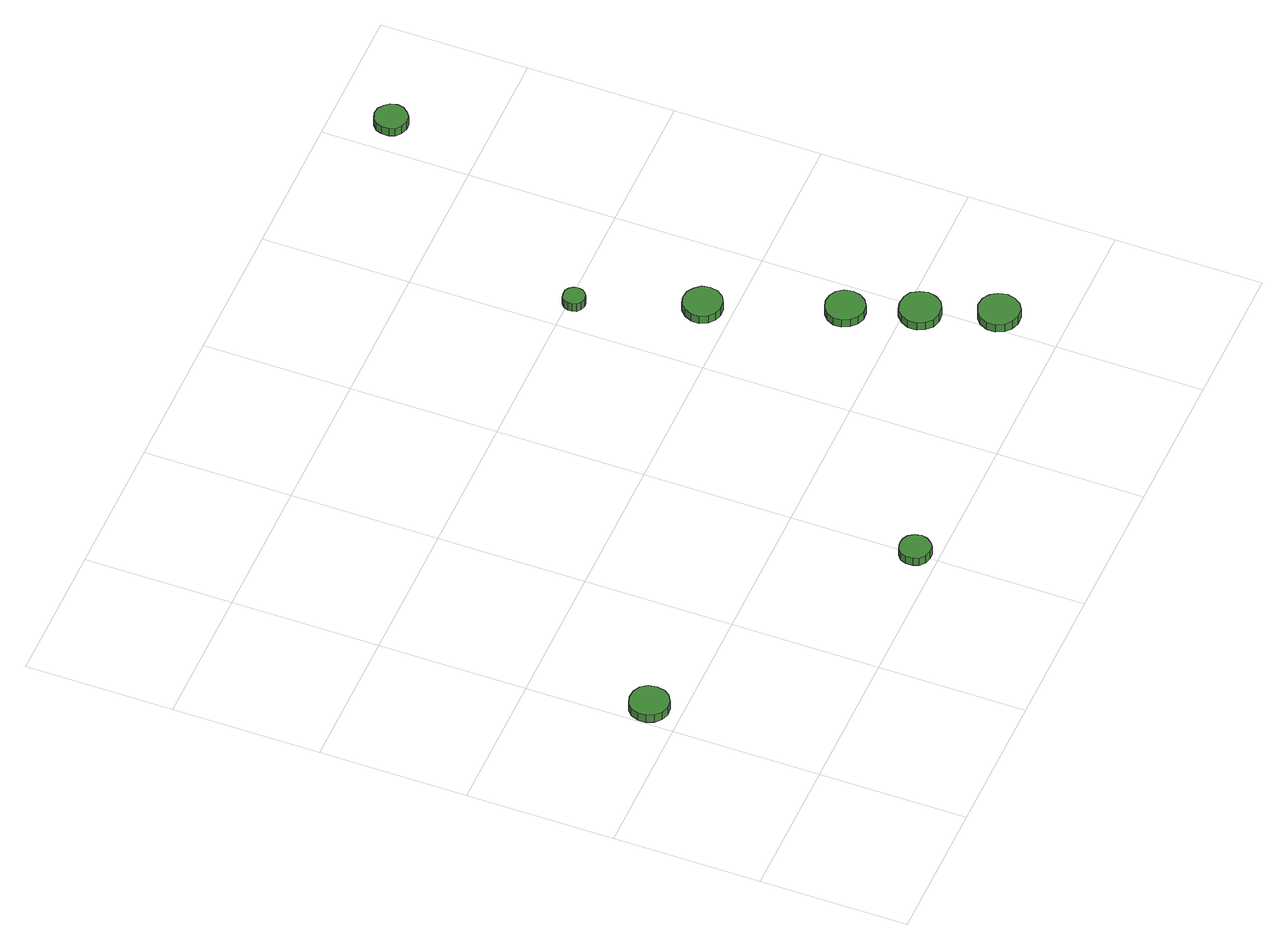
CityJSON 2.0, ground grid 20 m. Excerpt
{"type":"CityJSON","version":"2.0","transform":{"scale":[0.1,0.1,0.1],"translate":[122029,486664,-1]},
"CityObjects":{
"tree1":{"type":"SolitaryVegetationObject","attributes":{"function":"something"},"geometry":[{"type":"MultiSurface","lod":"1","boundaries":[[[0,1,2,3,4,5,6,7,8,9,10,11,12,13,14]],[[15,16,17,18,19,20,21,22,23,24,25,26,27,28,29]],[[0,29,28,1]],[[1,28,27,2]],[[2,27,26,3]],[[3,26,25,4]],[[4,25,24,5]],[[5,24,23,6]],[[6,23,22,7]],[[7,22,21,8]],[[8,21,20,9]],[[9,20,19,10]],[[10,19,18,11]],[[11,18,17,12]],[[12,17,16,13]],[[13,16,15,14]],[[14,15,29,0]]]}]},
"tree2":{"type":"SolitaryVegetationObject","attributes":{"function":"something"},"geometry":[{"type":"MultiSurface","lod":"1","boundaries":[[[30,31,32,33,34,35,36,37,38,39,40,41,42,43,44]],[[45,46,47,48,49,50,51,52,53,54,55,56,57,58,59]],[[30,59,58,31]],[[31,58,57,32]],[[32,57,56,33]],[[33,56,55,34]],[[34,55,54,35]],[[35,54,53,36]],[[36,53,52,37]],[[37,52,51,38]],[[38,51,50,39]],[[39,50,49,40]],[[40,49,48,41]],[[41,48,47,42]],[[42,47,46,43]],[[43,46,45,44]],[[44,45,59,30]]]}]},
"tree3":{"type":"SolitaryVegetationObject","attributes":{"function":"something"},"geometry":[{"type":"MultiSurface","lod":"1","boundaries":[[[60,61,62,63,64,65,66,67,68,69,70,71,72,73,74]],[[75,76,77,78,79,80,81,82,83,84,85,86,87,88,89]],[[60,89,88,61]],[[61,88,87,62]],[[62,87,86,63]],[[63,86,85,64]],[[64,85,84,65]],[[65,84,83,66]],[[66,83,82,67]],[[67,82,81,68]],[[68,81,80,69]],[[69,80,79,70]],[[70,79,78,71]],[[71,78,77,72]],[[72,77,76,73]],[[73,76,75,74]],[[74,75,89,60]]]}]},
"tree4":{"type":"SolitaryVegetationObject","attributes":{"function":"something"},"geometry":[{"type":"MultiSurface","lod":"1","boundaries":[[[90,91,92,93,94,95,96,97,98,99,100,101,102,103,104]],[[105,106,107,108,109,110,111,112,113,114,115,116,117,118,119]],[[90,119,118,91]],[[91,118,117,92]],[[92,117,116,93]],[[93,116,115,94]],[[94,115,114,95]],[[95,114,113,96]],[[96,113,112,97]],[[97,112,111,98]],[[98,111,110,99]],[[99,110,109,100]],[[100,109,108,101]],[[101,108,107,102]],[[102,107,106,103]],[[103,106,105,104]],[[104,105,119,90]]]}]},
"tree5":{"type":"SolitaryVegetationObject","attributes":{"function":"something"},"geometry":[{"type":"MultiSurface","lod":"1","boundaries":[[[120,121,122,123,124,125,126,127,128,129,130,131,132,133,134]],[[135,136,137,138,139,140,141,142,143,144,145,146,147,148,149]],[[120,149,148,121]],[[121,148,147,122]],[[122,147,146,123]],[[123,146,145,124]],[[124,145,144,125]],[[125,144,143,126]],[[126,143,142,127]],[[127,142,141,128]],[[128,141,140,129]],[[129,140,139,130]],[[130,139,138,131]],[[131,138,137,132]],[[132,137,136,133]],[[133,136,135,134]],[[134,135,149,120]]]}]},
"tree6":{"type":"SolitaryVegetationObject","attributes":{"function":"something"},"geometry":[{"type":"MultiSurface","lod":"1","boundaries":[[[150,151,152,153,154,155,156,157,158,159,160,161,162,163,164]],[[165,166,167,168,169,170,171,172,173,174,175,176,177,178,179]],[[150,179,178,151]],[[151,178,177,152]],[[152,177,176,153]],[[153,176,175,154]],[[154,175,174,155]],[[155,174,173,156]],[[156,173,172,157]],[[157,172,171,158]],[[158,171,170,159]],[[159,170,169,160]],[[160,169,168,161]],[[161,168,167,162]],[[162,167,166,163]],[[163,166,165,164]],[[164,165,179,150]]]}]},
"tree7":{"type":"SolitaryVegetationObject","attributes":{"function":"something"},"geometry":[{"type":"MultiSurface","lod":"1","boundaries":[[[180,181,182,183,184,185,186,187,188,189,190,191,192,193,194]],[[195,196,197,198,199,200,201,202,203,204,205,206,207,208,209]],[[180,209,208,181]],[[181,208,207,182]],[[182,207,206,183]],[[183,206,205,184]],[[184,205,204,185]],[[185,204,203,186]],[[186,203,202,187]],[[187,202,201,188]],[[188,201,200,189]],[[189,200,199,190]],[[190,199,198,191]],[[191,198,197,192]],[[192,197,196,193]],[[193,196,195,194]],[[194,195,209,180]]]}]},
"tree8":{"type":"SolitaryVegetationObject","attributes":{"function":"something"},"geometry":[{"type":"MultiSurface","lod":"1","boundaries":[[[210,211,212,213,214,215,216,217,218,219,220,221,222,223,224]],[[225,226,227,228,229,230,231,232,233,234,235,236,237,238,239]],[[210,239,238,211]],[[211,238,237,212]],[[212,237,236,213]],[[213,236,235,214]],[[214,235,234,215]],[[215,234,233,216]],[[216,233,232,217]],[[217,232,231,218]],[[218,231,230,219]],[[219,230,229,220]],[[220,229,228,221]],[[221,228,227,222]],[[222,227,226,223]],[[223,226,225,224]],[[224,225,239,210]]]}]}
},
"vertices":[
[54,243,22],[52,254,22],[46,263,22],[36,268,22],[25,269,22],[15,266,22],[7,259,22],[3,249,22],[3,238,22],[7,228,22],[15,220,22],[25,217,22],[36,218,22],[46,224,22],[52,232,22],[52,232,9],[46,224,9],[36,218,9],[25,217,9],[15,220,9],[7,228,9],[3,238,9],[3,249,9],[7,259,9],[15,266,9],[25,269,9],[36,268,9],[46,263,9],[52,254,9],[54,243,9],
[420,30,25],[418,39,25],[413,46,25],[406,50,25],[397,51,25],[389,49,25],[382,43,25],[379,35,25],[379,26,25],[382,18,25],[389,12,25],[397,10,25],[406,10,25],[413,15,25],[418,22,25],[418,22,12],[413,15,12],[406,10,12],[397,10,12],[389,12,12],[382,18,12],[379,26,12],[379,35,12],[382,43,12],[389,49,12],[397,51,12],[406,50,12],[413,46,12],[418,39,12],[420,30,12],
[655,592,27],[654,598,27],[650,603,27],[645,606,27],[639,606,27],[633,605,27],[628,600,27],[626,595,27],[626,589,27],[628,583,27],[633,579,27],[639,577,27],[645,578,27],[650,581,27],[654,586,27],[654,586,14],[650,581,14],[645,578,14],[639,577,14],[633,579,14],[628,583,14],[626,589,14],[626,595,14],[628,600,14],[633,605,14],[639,606,14],[645,606,14],[650,603,14],[654,598,14],[655,592,14],
[719,438,26],[717,449,26],[710,457,26],[701,463,26],[690,464,26],[680,461,26],[672,453,26],[667,443,26],[667,432,26],[672,422,26],[680,415,26],[690,412,26],[701,413,26],[710,418,26],[717,427,26],[717,427,13],[710,418,13],[701,413,13],[690,412,13],[680,415,13],[672,422,13],[667,432,13],[667,443,13],[672,453,13],[680,461,13],[690,464,13],[701,463,13],[710,457,13],[717,449,13],[719,438,13],
[779,268,27],[777,279,27],[771,288,27],[761,293,27],[750,294,27],[740,291,27],[732,284,27],[727,274,27],[727,263,27],[732,253,27],[740,246,27],[750,242,27],[761,243,27],[771,249,27],[777,258,27],[777,258,14],[771,249,14],[761,243,14],[750,242,14],[740,246,14],[732,253,14],[727,263,14],[727,274,14],[732,284,14],[740,291,14],[750,294,14],[761,293,14],[771,288,14],[777,279,14],[779,268,14],
[813,179,27],[810,190,27],[804,200,27],[794,205,27],[782,206,27],[771,203,27],[763,195,27],[758,185,27],[758,173,27],[763,163,27],[771,155,27],[782,152,27],[794,153,27],[804,159,27],[810,168,27],[810,168,14],[804,159,14],[794,153,14],[782,152,14],[771,155,14],[763,163,14],[758,173,14],[758,185,14],[763,195,14],[771,203,14],[782,206,14],[794,205,14],[804,200,14],[810,190,14],[813,179,14],
[847,85,27],[844,97,27],[838,106,27],[828,112,27],[816,113,27],[805,109,27],[797,102,27],[792,91,27],[792,80,27],[797,69,27],[805,62,27],[816,58,27],[828,59,27],[838,65,27],[844,74,27],[844,74,14],[838,65,14],[828,59,14],[816,58,14],[805,62,14],[797,69,14],[792,80,14],[792,91,14],[797,102,14],[805,109,14],[816,113,14],[828,112,14],[838,106,14],[844,97,14],[847,85,14],
[864,922,28],[862,931,28],[856,938,28],[849,943,28],[840,944,28],[831,941,28],[824,935,28],[821,927,28],[821,917,28],[824,909,28],[831,903,28],[840,900,28],[849,901,28],[856,906,28],[862,913,28],[862,913,15],[856,906,15],[849,901,15],[840,900,15],[831,903,15],[824,909,15],[821,917,15],[821,927,15],[824,935,15],[831,941,15],[840,944,15],[849,943,15],[856,938,15],[862,931,15],[864,922,15]
]}
